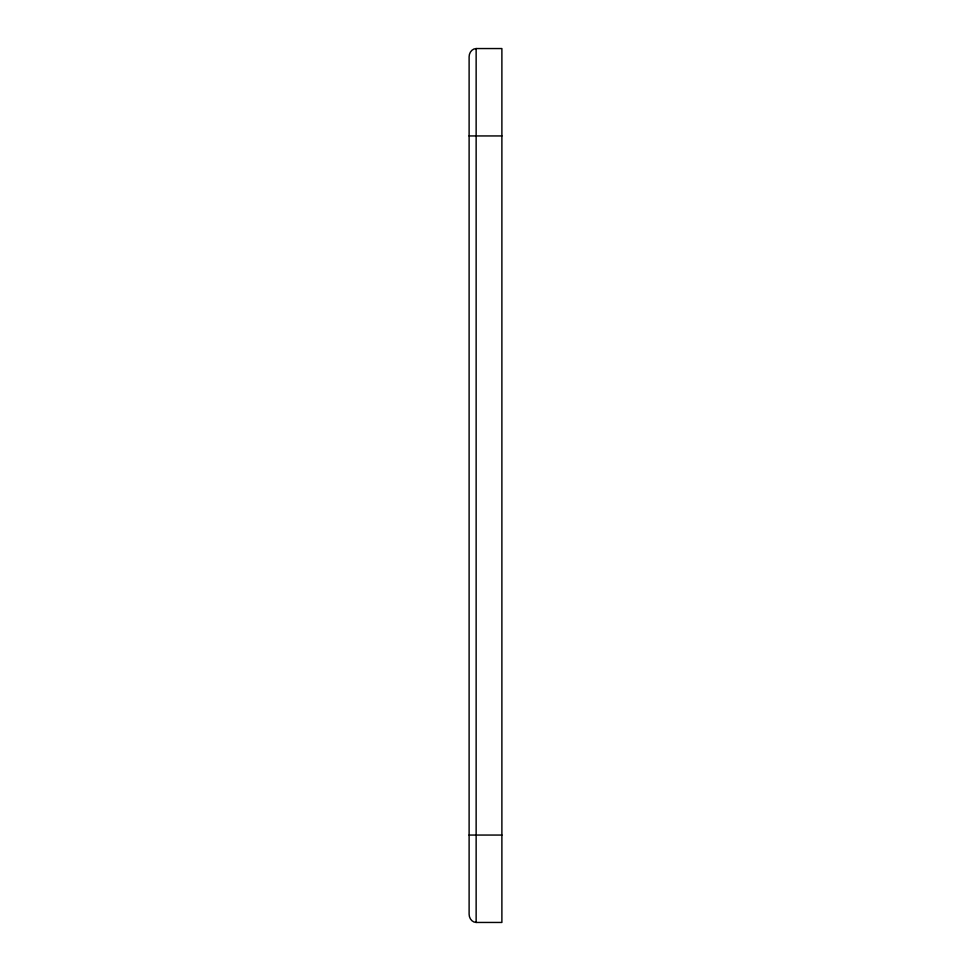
<?xml version="1.0" encoding="UTF-8"?>
<svg xmlns="http://www.w3.org/2000/svg" width="971" height="971" viewBox="0 0 971 971"><rect width="100%" height="100%" fill="white"/><g stroke="black" fill="none" stroke-linecap="round" stroke-linejoin="round"><path stroke-width="1.46" d="M476.142 48.55C471.942 48.659 469.09 52.798 469.114 56.743L469.114 914.257C469.09 918.202 471.942 922.341 476.142 922.45L501.886 922.45L501.886 48.55L476.142 48.55L476.142 922.45M469.114 135.94L501.886 135.94M469.114 835.06L501.886 835.06"/></g></svg>
